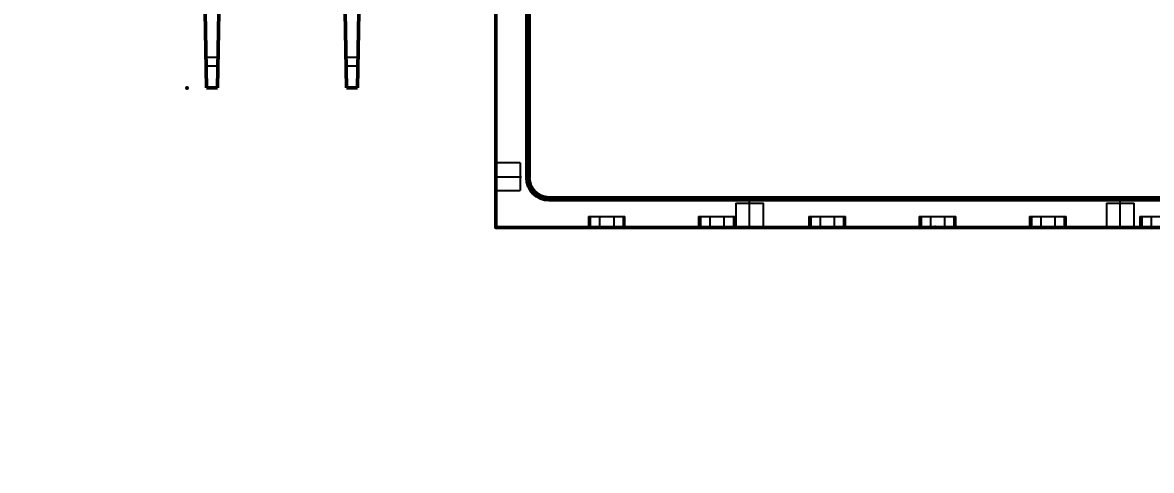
# Model space of a CAD drawing. Header units: inches. Extents: x 0.1 to 89.7, y 0.1 to 57.6.
# Drawn here: x 53.577 to 57.618, y 20.483 to 22.086 of the extents above; entities that cross this region are included whole.
import ezdxf
from ezdxf.enums import TextEntityAlignment as Align

# ---------------------------------------------------------------- set-up
doc = ezdxf.new("R2010")
doc.units = ezdxf.units.IN
doc.header["$MEASUREMENT"] = 0
doc.linetypes.add('CENTER', pattern=[2, 1.25, -0.25, 0.25, -0.25])
doc.linetypes.add('DASHED', pattern=[0.75, 0.5, -0.25])
doc.layers.add('21_WIDE_OR_GREATER', color=7, linetype='Continuous')
doc.layers.add('PSYMS', color=7, linetype='Continuous')
for name, color, linetype, lineweight in [('2d ConnectionPoints', 7, 'Continuous', 50), ('AM_0', 7, 'Continuous', 50), ('AM_4', 3, 'Continuous', 25), ('AM_7', 7, 'CENTER', 25), ('AM_9', 6, 'DASHED', 25)]:
    doc.layers.add(name, color=color, linetype=linetype, lineweight=lineweight)
doc.styles.get("Standard").update_dxf_attribs({"font": 'arial.ttf'})
doc.styles.add('WD', font='romans.shx', dxfattribs={"height": 0.185})
doc.dimstyles.new('DIMSTYLE_1', dxfattribs={"dimtxt": 0.354167, "dimasz": 0.416667, "dimexe": 0.09, "dimexo": 0.07, "dimgap": 0.0425, "dimtad": 0, "dimtih": 1, "dimtoh": 1, "dimzin": 4, "dimdsep": 46, "dimtxsty": 'Standard', "dimblk": '_FILLED', "dimblk1": '_FILLED', "dimblk2": '_FILLED', "dimcen": 0.09, "dimadec": 0, "dimazin": 0, "dimtfac": 1, "dimtofl": 0, "dimtmove": 0, "dimatfit": 3, "dimldrblk": '_FILLED', "dimfxl": 1, "dimtolj": 1, "dimtzin": 4, "dimarcsym": 0})

# ---------------------------------------------------------------- blocks, each defined once
blk = doc.blocks.new('1489_1P_MINIATURE')
at = {"layer": '2d ConnectionPoints'}
blk.add_point((0.0102, 0), dxfattribs=at)
at = {"layer": 'AM_0'}
for p, q in [((0.0717, 0.4699), (0.0799, 0)), ((0.6241, 0), (0.6323, 0.4699)), ((0.1192, 0), (0.1268, 0.4329)), ((0.5773, 0.4329), (0.5848, 0)), ((0.1192, 0), (0.0799, 0)), ((0.6241, 0), (0.5848, 0))]:
    blk.add_line(p, q, dxfattribs=at)
at = {"layer": 'AM_4'}
for p, q in [((0.1211, 0.1096), (0.078, 0.1096)), ((0.626, 0.1096), (0.5829, 0.1096))]:
    blk.add_line(p, q, dxfattribs=at)
at = {"layer": 'AM_9'}
for p, q in [((0.1206, 0.0786), (0.0786, 0.0786)), ((0.6255, 0.0786), (0.5834, 0.0786))]:
    blk.add_line(p, q, dxfattribs=at)
at = {"style": 'WD', "width": 0.7}
for tag, p in [('INST', (0.3125, 5.3571)), ('LOC', (0.3125, 5.1875)), ('DESC1', (0.3125, 5.0312)), ('DESC2', (0.3125, 4.875)), ('DESC3', (0.3125, 4.7271)), ('XREF', (0.3125, 4.1562))]:
    blk.add_attdef(tag, text='', height=0.125, dxfattribs=at).set_placement(p, align=Align.CENTER)
at = {"style": 'WD'}
blk.add_attdef('TAG1', text='', height=0.125, dxfattribs=at).set_placement((0.3125, 4.5625), align=Align.CENTER)
at = {"style": 'WD', "flags": 9}
blk.add_attdef('FAMILY', (0.5172, 4.5273), '', height=0.01, dxfattribs=at)
for tag, p in [('CAT', (0.5422, 4.4832)), ('ASSYCODE', (0.5425, 4.4464)), ('MFG', (0.5403, 4.4637))]:
    blk.add_attdef(tag, text='', height=0.01, dxfattribs=at).set_placement(p, align=Align.CENTER)
blk = doc.blocks.new('_FILLED')
at = {"color": 0, "linetype": 'ByBlock'}
blk.add_solid([(0, 0), (-1, 0.2), (-1, -0.2)], dxfattribs=at)
blk = doc.blocks.new('*D66')
at = {"layer": '21_WIDE_OR_GREATER', "color": 0, "linetype": 'Continuous', "lineweight": -2, "transparency": 16777216}
for p, q in [((53.8273, 43.6342), (48.6285, 43.6342)), ((48.7185, 43.2175), (48.7185, 28.0938)), ((48.7185, 11.3246), (48.7185, 27.6469)), ((53.8273, 10.9079), (48.6285, 10.9079))]:
    blk.add_line(p, q, dxfattribs=at)
at = {"layer": 'Defpoints', "color": 0, "linetype": 'Continuous', "transparency": 16777216}
for p in [(48.7185, 43.6342), (53.8973, 43.6342), (53.8973, 10.9079)]:
    blk.add_point(p, dxfattribs=at)
at = {"layer": '21_WIDE_OR_GREATER', "color": 0, "linetype": 'Continuous', "lineweight": -2, "transparency": 16777216, "xscale": 0.4166666667, "yscale": 0.4166666667, "zscale": 0.4166666667}
for p, rotation in [((48.7185, 43.6342), 90), ((48.7185, 10.9079), 270)]:
    blk.add_blockref('_FILLED', p, dxfattribs=dict(at, rotation=rotation))
at = {"layer": '21_WIDE_OR_GREATER', "color": 0, "linetype": 'Continuous', "transparency": 16777216, "insert": (48.7185, 28.0513), "char_height": 0.35417, "width": 1.416667, "attachment_point": 2}
blk.add_mtext('\\A1;32.94', dxfattribs=at)
blk = doc.blocks.new('HDN1_AB_1783_US16T')
at = {"layer": '2d ConnectionPoints'}
for p in [(0, 0), (1.5717, 0)]:
    blk.add_point(p, dxfattribs=at)
at = {"layer": 'AM_0'}
for p, q in [((0, 5.2915), (0, 0)), ((0.1106, 5.1138), (0.1106, 0.1777)), ((0.1185, 5.1138), (0.1185, 0.1777)), ((0.1895, 0.1066), (2.9538, 0.1066)), ((0.1895, 0.0987), (2.9538, 0.0987)), ((0, 0), (3.1433, 0))]:
    blk.add_line(p, q, dxfattribs=at)
for radius in [0.079, 0.0711]:
    blk.add_arc((0.1895, 0.1777), radius, 180, 270, dxfattribs=at)
at = {"layer": 'AM_7'}
for p, q in [((-0.0043, 0.1816), (0.0912, 0.1816)), ((0.9082, -0.0043), (0.9082, 0.0912)), ((2.2351, -0.0043), (2.2351, 0.0912))]:
    blk.add_line(p, q, dxfattribs=at)
at = {"layer": 'AM_9'}
for p, q in [((0.0869, 0.231), (0, 0.231)), ((0.0869, 0.231), (0.0869, 0.1323)), ((0, 0.1323), (0.0869, 0.1323)), ((0.8589, 0.0869), (0.9576, 0.0869)), ((0.8589, 0.0869), (0.8589, 0)), ((0.9576, 0), (0.9576, 0.0869)), ((2.1857, 0.0869), (2.2844, 0.0869)), ((2.1857, 0.0869), (2.1857, 0)), ((2.2844, 0), (2.2844, 0.0869)), ((0.3309, 0.0395), (0.462, 0.0395)), ((0.3309, 0.0395), (0.3309, 0)), ((0.3379, 0.0395), (0.3379, 0)), ((0.3714, 0.0395), (0.3714, 0)), ((0.4216, 0.0395), (0.4216, 0)), ((0.4551, 0.0395), (0.4551, 0)), ((0.462, 0), (0.462, 0.0395)), ((0.7258, 0.0395), (0.8569, 0.0395)), ((0.7258, 0.0395), (0.7258, 0)), ((0.7327, 0.0395), (0.7327, 0)), ((0.7663, 0.0395), (0.7663, 0)), ((0.8165, 0.0395), (0.8165, 0)), ((0.85, 0.0395), (0.85, 0)), ((0.8569, 0), (0.8569, 0.0395)), ((1.1207, 0.0395), (1.2518, 0.0395)), ((1.1207, 0.0395), (1.1207, 0)), ((1.1276, 0.0395), (1.1276, 0)), ((1.1611, 0.0395), (1.1611, 0)), ((1.2114, 0.0395), (1.2114, 0)), ((1.2449, 0.0395), (1.2449, 0)), ((1.2518, 0), (1.2518, 0.0395)), ((1.5156, 0.0395), (1.6467, 0.0395)), ((1.5156, 0.0395), (1.5156, 0)), ((1.5225, 0.0395), (1.5225, 0)), ((1.556, 0.0395), (1.556, 0)), ((1.6062, 0.0395), (1.6062, 0)), ((1.6398, 0.0395), (1.6398, 0)), ((1.6467, 0), (1.6467, 0.0395)), ((1.9105, 0.0395), (2.0416, 0.0395)), ((1.9105, 0.0395), (1.9105, 0)), ((1.9174, 0.0395), (1.9174, 0)), ((1.9509, 0.0395), (1.9509, 0)), ((2.0011, 0.0395), (2.0011, 0)), ((2.0346, 0.0395), (2.0346, 0)), ((2.0416, 0), (2.0416, 0.0395)), ((2.3054, 0.0395), (2.4365, 0.0395)), ((2.3054, 0.0395), (2.3054, 0)), ((2.3123, 0.0395), (2.3123, 0)), ((2.3458, 0.0395), (2.3458, 0))]:
    blk.add_line(p, q, dxfattribs=at)
at = {"style": 'WD', "width": 0.7}
for tag, p in [('INST', (1.75, 6.2321)), ('LOC', (1.75, 6.0625)), ('DESC1', (1.75, 5.9062)), ('DESC2', (1.75, 5.75)), ('DESC3', (1.75, 5.6021)), ('XREF', (1.75, 5.0312))]:
    blk.add_attdef(tag, text='', height=0.125, dxfattribs=at).set_placement(p, align=Align.CENTER)
at = {"style": 'WD'}
blk.add_attdef('TAG1', text='', height=0.125, dxfattribs=at).set_placement((1.75, 5.4375), align=Align.CENTER)
at = {"style": 'WD', "flags": 9}
blk.add_attdef('FAMILY', (1.9547, 5.4023), '', height=0.01, dxfattribs=at)
for tag, p in [('MFG', (1.9778, 5.3387)), ('CAT', (1.9797, 5.3582)), ('ASSYCODE', (1.98, 5.3214))]:
    blk.add_attdef(tag, text='', height=0.01, dxfattribs=at).set_placement(p, align=Align.CENTER)

msp = doc.modelspace()

# ---------------------------------------------------------------- block references
at = {"layer": 'PSYMS', "xscale": 0.9935880310615606, "yscale": 0.9935880310615606, "zscale": 0.9935880310615606}
msp.add_blockref('1489_1P_MINIATURE', (54.15595, 21.85202), dxfattribs=at)
at = {"layer": 'PSYMS'}
msp.add_blockref('HDN1_AB_1783_US16T', (55.27155, 21.3524), dxfattribs=at)

# ---------------------------------------------------------------- dimensions: what is measured, and where the dimension line sits
at = {"layer": '21_WIDE_OR_GREATER', "color": 2, "linetype": 'Continuous'}
dim = msp.add_linear_dim(base=(48.71846, 43.63419), p1=(53.89725, 10.90789), p2=(53.89725, 43.63419), angle=90, text='32.94', dimstyle='DIMSTYLE_1', dxfattribs=at)
dim.commit()
dim.dimension.update_dxf_attribs({"geometry": '*D66', "text_midpoint": (48.71846, 27.87033), "dimtype": 160})

doc.saveas('drawing.dxf')
